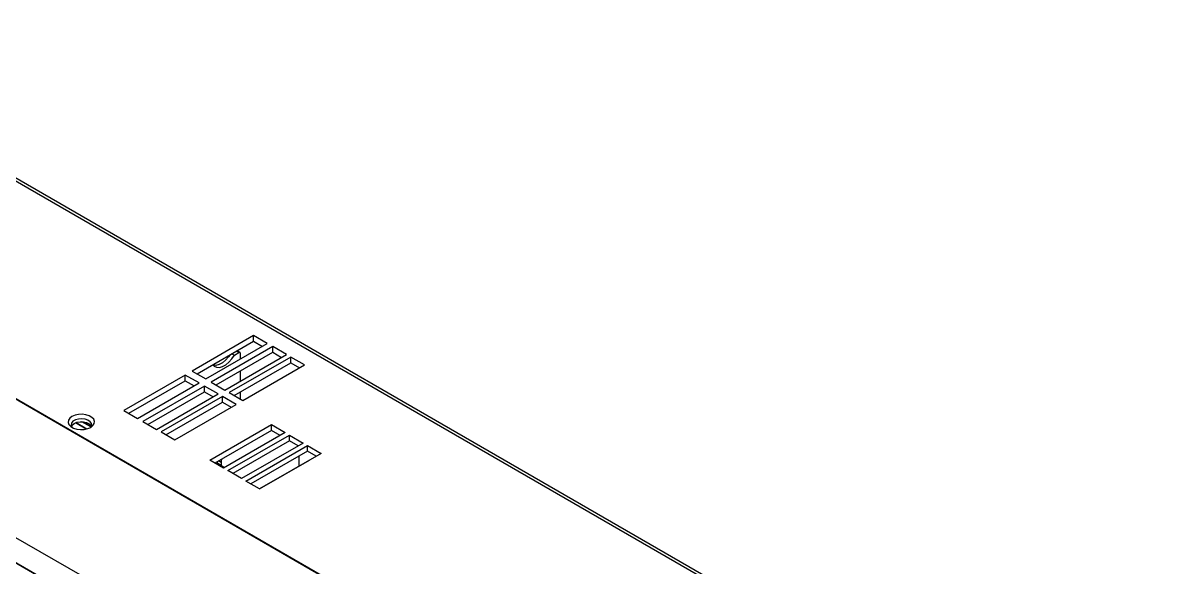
# Model space of a CAD drawing. Header units: inches. Extents: x 5 to 105, y 0 to 80.
# Drawn here: x 53.36 to 66.85, y 55.27 to 61.74 of the extents above; entities that cross this region are included whole.
import ezdxf

# ---------------------------------------------------------------- set-up
doc = ezdxf.new("R2010")
doc.units = ezdxf.units.IN
doc.header["$MEASUREMENT"] = 0

msp = doc.modelspace()

# ---------------------------------------------------------------- linework, layer by layer
for p, q in [((66.849, 49.424), (17.033, 78.182)), ((66.853, 49.425), (17.038, 78.182)), ((66.206, 49.803), (17.709, 77.8)), ((15.505, 77.422), (65.32, 48.665)), ((65.493, 52.8), (22.901, 77.388)), ((65.546, 52.807), (22.959, 77.392)), ((15.452, 77.158), (65.268, 48.4)), ((15.454, 77.152), (65.27, 48.394)), ((56.103, 58.02), (55.372, 57.598)), ((55.431, 57.564), (56.103, 57.952)), ((55.535, 57.504), (56.265, 57.926)), ((56.265, 57.926), (56.103, 58.02)), ((56.103, 57.952), (56.103, 58.02)), ((56.103, 57.952), (56.207, 57.892)), ((56.33, 57.889), (55.6, 57.467)), ((55.658, 57.433), (56.33, 57.821)), ((55.762, 57.373), (56.493, 57.795)), ((56.545, 57.765), (55.814, 57.343)), ((55.845, 57.803), (55.874, 57.787)), ((55.874, 57.787), (55.926, 57.817)), ((55.926, 57.817), (55.897, 57.833)), ((55.94, 57.818), (55.906, 57.838)), ((55.946, 57.742), (55.946, 57.805)), ((56.493, 57.795), (56.33, 57.889)), ((56.33, 57.821), (56.33, 57.889)), ((56.33, 57.821), (56.434, 57.761)), ((56.707, 57.671), (56.545, 57.765)), ((56.545, 57.697), (56.545, 57.765)), ((55.872, 57.309), (56.545, 57.697)), ((55.976, 57.249), (56.707, 57.671)), ((56.545, 57.697), (56.649, 57.637)), ((55.291, 57.551), (54.56, 57.129)), ((55.454, 57.457), (55.291, 57.551)), ((55.291, 57.484), (55.291, 57.551)), ((55.372, 57.598), (55.535, 57.504)), ((55.946, 57.479), (55.946, 57.599)), ((54.619, 57.096), (55.291, 57.484)), ((54.723, 57.036), (55.454, 57.457)), ((55.518, 57.42), (54.788, 56.998)), ((55.291, 57.484), (55.395, 57.424)), ((55.681, 57.326), (55.518, 57.42)), ((55.518, 57.352), (55.518, 57.42)), ((55.6, 57.467), (55.762, 57.373)), ((54.846, 56.964), (55.518, 57.352)), ((54.95, 56.904), (55.681, 57.326)), ((55.733, 57.296), (55.002, 56.874)), ((55.061, 56.841), (55.733, 57.229)), ((55.518, 57.352), (55.622, 57.292)), ((55.895, 57.202), (55.733, 57.296)), ((55.733, 57.229), (55.733, 57.296)), ((55.733, 57.229), (55.837, 57.169)), ((55.814, 57.343), (55.976, 57.249)), ((55.946, 57.267), (55.946, 57.352)), ((54.56, 57.129), (54.723, 57.036)), ((55.165, 56.781), (55.895, 57.202)), ((54.112, 56.909), (53.984, 56.983)), ((53.992, 56.986), (54.121, 56.911)), ((54.169, 56.935), (54.062, 56.996)), ((54.077, 56.995), (54.172, 56.94)), ((54.788, 56.998), (54.95, 56.904)), ((55.583, 56.539), (56.314, 56.961)), ((56.314, 56.961), (56.476, 56.867)), ((56.314, 56.893), (56.314, 56.961)), ((55.002, 56.874), (55.165, 56.781)), ((56.314, 56.893), (55.642, 56.505)), ((56.476, 56.867), (55.746, 56.445)), ((55.798, 56.415), (56.528, 56.837)), ((56.418, 56.833), (56.314, 56.893)), ((56.528, 56.837), (56.691, 56.743)), ((56.528, 56.769), (56.528, 56.837)), ((56.528, 56.769), (55.856, 56.381)), ((56.691, 56.743), (55.96, 56.321)), ((56.012, 56.291), (56.743, 56.713)), ((56.632, 56.709), (56.528, 56.769)), ((56.743, 56.713), (56.905, 56.619)), ((56.743, 56.646), (56.743, 56.713)), ((56.743, 56.646), (56.071, 56.258)), ((56.905, 56.619), (56.174, 56.198)), ((56.64, 56.586), (56.64, 56.467)), ((56.847, 56.586), (56.743, 56.646)), ((55.746, 56.445), (55.583, 56.539)), ((55.675, 56.502), (55.675, 56.524)), ((55.716, 56.479), (55.675, 56.502)), ((55.716, 56.513), (55.685, 56.53)), ((55.716, 56.513), (55.716, 56.479)), ((55.96, 56.321), (55.798, 56.415)), ((56.173, 56.198), (56.765, 56.54)), ((56.766, 56.539), (56.765, 56.54)), ((56.174, 56.198), (56.012, 56.291))]:
    msp.add_line(p, q)
at = {"flags": 128}
for points in [[(55.619, 57.673), (55.635, 57.658), (55.663, 57.644), (55.696, 57.642), (55.733, 57.652), (55.772, 57.672), (55.809, 57.703), (55.844, 57.742), (55.874, 57.787)], [(55.819, 57.788), (55.803, 57.766), (55.768, 57.727), (55.731, 57.696), (55.692, 57.675), (55.655, 57.666), (55.624, 57.667)], [(54.167, 56.929), (54.193, 56.95), (54.209, 56.974), (54.212, 57), (54.203, 57.025), (54.181, 57.048), (54.15, 57.066), (54.11, 57.078), (54.067, 57.084), (54.022, 57.082), (53.98, 57.073), (53.944, 57.058), (53.918, 57.037), (53.902, 57.013), (53.899, 56.987), (53.908, 56.962), (53.93, 56.939), (53.961, 56.921), (54.001, 56.908), (54.044, 56.903), (54.089, 56.905), (54.131, 56.914), (54.167, 56.929)], [(54.163, 56.927), (54.165, 56.929), (54.176, 56.951), (54.175, 56.975), (54.16, 56.996), (54.134, 57.014), (54.1, 57.026), (54.061, 57.03), (54.021, 57.028), (53.985, 57.017), (53.956, 57.001), (53.939, 56.98), (53.934, 56.957), (53.942, 56.935), (53.948, 56.927)], [(53.937, 56.943), (53.946, 56.957), (53.969, 56.976)], [(53.969, 56.976), (54.002, 56.989), (54.04, 56.996), (54.08, 56.995), (54.118, 56.986), (54.148, 56.971), (54.169, 56.951), (54.174, 56.943)], [(55.708, 56.467), (55.699, 56.482), (55.675, 56.502)], [(55.716, 56.479), (55.74, 56.458), (55.747, 56.446)], [(56.765, 56.54), (56.768, 56.541), (56.771, 56.542)]]:
    msp.add_lwpolyline(points, dxfattribs=at)
for centre, radius, start, end in [((55.934, 57.807), 0.0125, 350.7854, 129.2038), ((55.803, 56.51), 0.0877, 148.9706, 178.0477)]:
    msp.add_arc(centre, radius, start, end)

doc.saveas('drawing.dxf')
